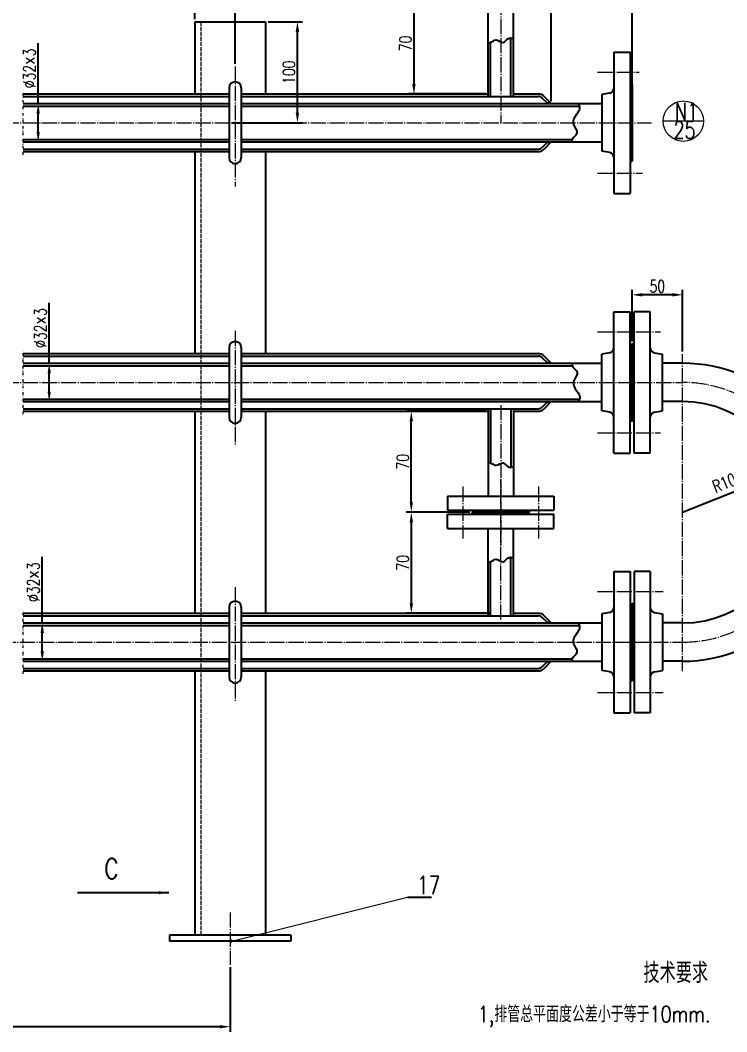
# Model space of a CAD drawing. Header units: millimetres. Extents: x -942 to 2422, y 1139 to 3515.
# Drawn here: x 539 to 1238, y 1973 to 2974 of the extents above; entities that cross this region are included whole.
import ezdxf
from ezdxf.enums import TextEntityAlignment as Align

# ---------------------------------------------------------------- set-up
doc = ezdxf.new("R2010")
doc.units = ezdxf.units.MM
doc.header["$LTSCALE"] = 10
doc.header["$MEASUREMENT"] = 0
for name, pattern in [('DASHED', [0.5, 0.4, -0.1]), ('DIVIDE2', [0.625, 0.25, -0.125, 0, -0.125, 0, -0.125]), ('MYCENTER', [3.4, 1.5, -0.15, 0.1, -0.15, 1.5]), ('MYJX', [3.65, 1.5, -0.15, 0.1, -0.15, 0.1, -0.15, 1.5])]:
    doc.linetypes.add(name, pattern=pattern)
doc.layers.get('0').update_dxf_attribs({"linetype": 'CONTINUOUS', "lineweight": 25})
doc.layers.get('Defpoints').update_dxf_attribs({"linetype": 'CONTINUOUS', "lineweight": 5})
for name, color, linetype, lineweight in [('1', 7, 'CONTINUOUS', 25), ('2', 2, 'CONTINUOUS', 5), ('3', 3, 'MYCENTER', 5), ('4', 1, 'DASHED', 5), ('5', 6, 'MYJX', 5), ('6', 4, 'CONTINUOUS', 5)]:
    doc.layers.add(name, color=color, linetype=linetype, lineweight=lineweight)
doc.styles.add('HZTXT', font='txt.shx', dxfattribs={"width": 0.75, "height": 12, "bigfont": 'hztxt.shx'})
doc.styles.get("Standard").update_dxf_attribs({"font": 'txt.shx', "bigfont": 'bigfont.shx'})
doc.dimstyles.get("Standard").update_dxf_attribs({"dimtxt": 0.18, "dimasz": 0.18, "dimexe": 0.18, "dimexo": 0.0625, "dimgap": 0.09, "dimtad": 0, "dimtih": 1, "dimtoh": 1, "dimdec": 4, "dimzin": 0, "dimdsep": 46, "dimtxsty": 'Standard', "dimcen": 0.09, "dimadec": 0, "dimazin": 0, "dimtfac": 1, "dimtdec": 4, "dimtofl": 0, "dimtmove": 0, "dimatfit": 3, "dimfxl": 0, "dimtolj": 1, "dimtzin": 0, "dimarcsym": 0})

# ---------------------------------------------------------------- blocks, each defined once
blk = doc.blocks.new('*D29')
at = {"layer": '6', "color": 0, "lineweight": -2}
for p, q in [((215.2, 2037), (215.2, 1973.2)), ((746.4, 2037), (746.4, 1973.2)), ((736.4, 1978.2), (225.2, 1978.2))]:
    blk.add_line(p, q, dxfattribs=at)
at = {"layer": '6', "color": 0}
for points in [[(225.2, 1979.8), (225.2, 1976.5), (215.2, 1978.2)], [(736.4, 1979.8), (736.4, 1976.5), (746.4, 1978.2)]]:
    blk.add_solid(points, dxfattribs=at)
at = {"layer": 'Defpoints', "color": 0}
for p in [(215.2, 2039.5), (746.4, 2039.5), (215.2, 1978.2)]:
    blk.add_point(p, dxfattribs=at)
at = {"layer": '6', "color": 0, "insert": (480.8, 1986.6), "char_height": 12, "attachment_point": 5, "style": 'HZTXT'}
blk.add_mtext('\\A1;2200', dxfattribs=at)
blk = doc.blocks.new('*D30')
at = {"layer": '6', "color": 0, "lineweight": -2}
for p, q in [((556.5, 2891.8), (556.5, 2951.6)), ((544, 2891.8), (561.5, 2891.8)), ((556.5, 2863.8), (556.5, 2881.8)), ((544, 2853.8), (561.5, 2853.8))]:
    blk.add_line(p, q, dxfattribs=at)
at = {"layer": '6', "color": 0}
for points in [[(554.8, 2881.8), (558.1, 2881.8), (556.5, 2891.8)], [(554.8, 2863.8), (558.1, 2863.8), (556.5, 2853.8)]]:
    blk.add_solid(points, dxfattribs=at)
at = {"layer": 'Defpoints', "color": 0}
for p in [(541.5, 2891.8), (556.5, 2891.8), (541.5, 2853.8)]:
    blk.add_point(p, dxfattribs=at)
at = {"layer": '6', "color": 0, "insert": (547.8, 2926.7), "char_height": 12, "attachment_point": 5, "rotation": 90, "style": 'HZTXT'}
blk.add_mtext('\\A1;%%c32×3', dxfattribs=at)
blk = doc.blocks.new('*D32')
at = {"layer": '6', "color": 0, "lineweight": -2}
for p, q in [((567.4, 2634.8), (567.4, 2694.6)), ((544, 2634.8), (572.4, 2634.8)), ((567.4, 2606.8), (567.4, 2624.8)), ((544, 2596.8), (572.4, 2596.8))]:
    blk.add_line(p, q, dxfattribs=at)
at = {"layer": '6', "color": 0}
for points in [[(565.7, 2624.8), (569, 2624.8), (567.4, 2634.8)], [(565.7, 2606.8), (569, 2606.8), (567.4, 2596.8)]]:
    blk.add_solid(points, dxfattribs=at)
at = {"layer": 'Defpoints', "color": 0}
for p in [(541.5, 2634.8), (541.5, 2596.8), (567.4, 2596.8)]:
    blk.add_point(p, dxfattribs=at)
at = {"layer": '6', "color": 0, "insert": (558.7, 2669.7), "char_height": 12, "attachment_point": 5, "rotation": 90, "style": 'HZTXT'}
blk.add_mtext('\\A1;%%c32×3', dxfattribs=at)
blk = doc.blocks.new('*D34')
at = {"layer": '6', "color": 0, "lineweight": -2}
for p, q in [((560.5, 2377.8), (560.5, 2443.1)), ((544, 2377.8), (565.5, 2377.8)), ((560.5, 2349.8), (560.5, 2367.8)), ((544, 2339.8), (565.5, 2339.8))]:
    blk.add_line(p, q, dxfattribs=at)
at = {"layer": '6', "color": 0}
for points in [[(558.8, 2367.8), (562.2, 2367.8), (560.5, 2377.8)], [(558.8, 2349.8), (562.2, 2349.8), (560.5, 2339.8)]]:
    blk.add_solid(points, dxfattribs=at)
at = {"layer": 'Defpoints', "color": 0}
for p in [(541.5, 2377.8), (560.5, 2377.8), (541.5, 2339.8)]:
    blk.add_point(p, dxfattribs=at)
at = {"layer": '6', "color": 0, "insert": (551.8, 2418.2), "char_height": 12, "attachment_point": 5, "rotation": 90, "style": 'HZTXT'}
blk.add_mtext('\\A1;%%c32×3', dxfattribs=at)
blk = doc.blocks.new('*D38')
at = {"layer": '6', "color": 0, "lineweight": -2}
for p, q in [((711.4, 2975.3), (711.4, 3010.8)), ((741.4, 3005.8), (721.4, 3005.8)), ((751.4, 2931), (751.4, 3010.8))]:
    blk.add_line(p, q, dxfattribs=at)
at = {"layer": '6', "color": 0}
for points in [[(721.4, 3007.4), (721.4, 3004.1), (711.4, 3005.8)], [(741.4, 3007.4), (741.4, 3004.1), (751.4, 3005.8)]]:
    blk.add_solid(points, dxfattribs=at)
at = {"layer": 'Defpoints', "color": 0}
for p in [(711.4, 3005.8), (711.4, 2972.8), (751.4, 2928.5)]:
    blk.add_point(p, dxfattribs=at)
at = {"layer": '6', "color": 0, "insert": (731.4, 3014.2), "char_height": 12, "attachment_point": 5, "style": 'HZTXT'}
blk.add_mtext('\\A1;40', dxfattribs=at)
blk = doc.blocks.new('*D39')
at = {"layer": '6', "color": 0, "lineweight": -2}
for p, q in [((783.9, 2972.8), (818, 2972.8)), ((813, 2882.8), (813, 2962.8)), ((747.9, 2872.8), (818, 2872.8))]:
    blk.add_line(p, q, dxfattribs=at)
at = {"layer": '6', "color": 0}
for points in [[(811.3, 2962.8), (814.7, 2962.8), (813, 2972.8)], [(811.3, 2882.8), (814.7, 2882.8), (813, 2872.8)]]:
    blk.add_solid(points, dxfattribs=at)
at = {"layer": 'Defpoints', "color": 0}
for p in [(781.4, 2972.8), (813, 2972.8), (745.4, 2872.8)]:
    blk.add_point(p, dxfattribs=at)
at = {"layer": '6', "color": 0, "insert": (804.6, 2922.8), "char_height": 12, "attachment_point": 5, "rotation": 90, "style": 'HZTXT'}
blk.add_mtext('\\A1;100', dxfattribs=at)
blk = doc.blocks.new('*D40')
at = {"layer": '6', "color": 0, "lineweight": -2}
for p, q in [((1011.7, 3001.3), (923.3, 3001.3)), ((928.3, 2991.3), (928.3, 2911.3)), ((999.2, 2901.3), (923.3, 2901.3))]:
    blk.add_line(p, q, dxfattribs=at)
at = {"layer": '6', "color": 0}
for points in [[(926.6, 2991.3), (930, 2991.3), (928.3, 3001.3)], [(926.6, 2911.3), (930, 2911.3), (928.3, 2901.3)]]:
    blk.add_solid(points, dxfattribs=at)
at = {"layer": 'Defpoints', "color": 0}
for p in [(1014.2, 3001.3), (928.3, 2901.3), (1001.7, 2901.3)]:
    blk.add_point(p, dxfattribs=at)
at = {"layer": '6', "color": 0, "insert": (919.9, 2951.3), "char_height": 12, "attachment_point": 5, "rotation": 90, "style": 'HZTXT'}
blk.add_mtext('\\A1;70', dxfattribs=at)
blk = doc.blocks.new('*D41')
at = {"layer": '6', "color": 0, "lineweight": -2}
for p, q in [((999.2, 2587.3), (920.7, 2587.3)), ((925.7, 2497.3), (925.7, 2577.3)), ((983.7, 2487.3), (920.7, 2487.3))]:
    blk.add_line(p, q, dxfattribs=at)
at = {"layer": '6', "color": 0}
for points in [[(924.1, 2577.3), (927.4, 2577.3), (925.7, 2587.3)], [(924.1, 2497.3), (927.4, 2497.3), (925.7, 2487.3)]]:
    blk.add_solid(points, dxfattribs=at)
at = {"layer": 'Defpoints', "color": 0}
for p in [(925.7, 2587.3), (1001.7, 2587.3), (986.2, 2487.3)]:
    blk.add_point(p, dxfattribs=at)
at = {"layer": '6', "color": 0, "insert": (917.3, 2537.3), "char_height": 12, "attachment_point": 5, "rotation": 90, "style": 'HZTXT'}
blk.add_mtext('\\A1;70', dxfattribs=at)
blk = doc.blocks.new('*D42')
at = {"layer": '6', "color": 0, "lineweight": -2}
for p, q in [((923.2, 2487.3), (920.7, 2487.3)), ((925.7, 2477.3), (925.7, 2397.3)), ((1004.2, 2387.3), (920.7, 2387.3))]:
    blk.add_line(p, q, dxfattribs=at)
at = {"layer": '6', "color": 0}
for points in [[(924.1, 2477.3), (927.4, 2477.3), (925.7, 2487.3)], [(924.1, 2397.3), (927.4, 2397.3), (925.7, 2387.3)]]:
    blk.add_solid(points, dxfattribs=at)
at = {"layer": 'Defpoints', "color": 0}
for p in [(925.7, 2487.3), (925.7, 2387.3), (1006.7, 2387.3)]:
    blk.add_point(p, dxfattribs=at)
at = {"layer": '6', "color": 0, "insert": (917.3, 2437.3), "char_height": 12, "attachment_point": 5, "rotation": 90, "style": 'HZTXT'}
blk.add_mtext('\\A1;70', dxfattribs=at)
blk = doc.blocks.new('*D43')
at = {"layer": '6', "color": 0, "lineweight": -2}
blk.add_line((1194.2, 2487.3), (1304.3, 2531.3), dxfattribs=at)
at = {"layer": '6', "color": 0}
blk.add_solid([(1303.6, 2532.9), (1304.9, 2529.8), (1313.5, 2535)], dxfattribs=at)
at = {"layer": 'Defpoints', "color": 0}
for p in [(1313.5, 2535), (1194.2, 2487.3)]:
    blk.add_point(p, dxfattribs=at)
at = {"layer": '6', "color": 0, "insert": (1239, 2517.8), "char_height": 12, "attachment_point": 5, "rotation": 21.8135, "style": 'HZTXT'}
blk.add_mtext('\\A1;R100', dxfattribs=at)
blk = doc.blocks.new('*D44')
at = {"layer": '6', "color": 0, "lineweight": -2}
for p, q in [((1064.2, 2894.3), (1064.2, 3045.6)), ((1144.2, 2875.3), (1144.2, 3045.6)), ((1134.2, 3040.6), (1074.2, 3040.6))]:
    blk.add_line(p, q, dxfattribs=at)
at = {"layer": '6', "color": 0}
for points in [[(1074.2, 3042.3), (1074.2, 3039), (1064.2, 3040.6)], [(1134.2, 3042.3), (1134.2, 3039), (1144.2, 3040.6)]]:
    blk.add_solid(points, dxfattribs=at)
at = {"layer": 'Defpoints', "color": 0}
for p in [(1064.2, 3040.6), (1064.2, 2891.8), (1144.2, 2872.8)]:
    blk.add_point(p, dxfattribs=at)
at = {"layer": '6', "color": 0, "insert": (1104.2, 3049), "char_height": 12, "attachment_point": 5, "style": 'HZTXT'}
blk.add_mtext('\\A1;80', dxfattribs=at)
blk = doc.blocks.new('*D48')
at = {"layer": '6', "color": 0, "lineweight": -2}
for p, q in [((-130.8, 2913.3), (-130.8, 3130.8)), ((-120.8, 3125.8), (1134.2, 3125.8)), ((1144.2, 3048.1), (1144.2, 3130.8))]:
    blk.add_line(p, q, dxfattribs=at)
at = {"layer": '6', "color": 0}
for points in [[(-120.8, 3127.5), (-120.8, 3124.1), (-130.8, 3125.8)], [(1134.2, 3127.5), (1134.2, 3124.1), (1144.2, 3125.8)]]:
    blk.add_solid(points, dxfattribs=at)
at = {"layer": 'Defpoints', "color": 0}
for p in [(1144.2, 3125.8), (1144.2, 3045.6), (-130.8, 2910.8)]:
    blk.add_point(p, dxfattribs=at)
at = {"layer": '6', "color": 0, "insert": (506.7, 3134.2), "char_height": 12, "attachment_point": 5, "style": 'HZTXT'}
blk.add_mtext('\\A1;3000', dxfattribs=at)
blk = doc.blocks.new('*D49')
at = {"layer": '6', "color": 0, "lineweight": -2}
for p, q in [((1144.2, 2656.3), (1144.2, 2707.5)), ((1194.2, 2646.3), (1194.2, 2707.5)), ((1184.2, 2702.5), (1154.2, 2702.5))]:
    blk.add_line(p, q, dxfattribs=at)
at = {"layer": '6', "color": 0}
for points in [[(1154.2, 2704.2), (1154.2, 2700.9), (1144.2, 2702.5)], [(1184.2, 2704.2), (1184.2, 2700.9), (1194.2, 2702.5)]]:
    blk.add_solid(points, dxfattribs=at)
at = {"layer": 'Defpoints', "color": 0}
for p in [(1144.2, 2702.5), (1144.2, 2653.8), (1194.2, 2643.8)]:
    blk.add_point(p, dxfattribs=at)
at = {"layer": '6', "color": 0, "insert": (1169.2, 2710.9), "char_height": 12, "attachment_point": 5, "style": 'HZTXT'}
blk.add_mtext('\\A1;50', dxfattribs=at)

msp = doc.modelspace()

# ---------------------------------------------------------------- hatches: boundary and pattern name
at = {"layer": '6'}
h = msp.add_hatch(color=256, dxfattribs=at)
h.paths.add_polyline_path([(1062.5, 2893.5), (1060.7, 2891.8), (1064.2, 2891.8)])
h.paths.add_polyline_path([(1064.2, 2853.8), (1060.7, 2853.8), (1062.5, 2852)])
h = msp.add_hatch(color=256, dxfattribs=at)
h.paths.add_polyline_path([(1062.5, 2636.5), (1060.7, 2634.8), (1064.2, 2634.8)])
h.paths.add_polyline_path([(1064.2, 2596.8), (1060.7, 2596.8), (1062.5, 2595)])
h = msp.add_hatch(color=256, dxfattribs=at)
h.paths.add_polyline_path([(1062.5, 2379.5), (1060.7, 2377.8), (1064.2, 2377.8)])
h.paths.add_polyline_path([(1064.2, 2339.8), (1060.7, 2339.8), (1062.5, 2338)])

# ---------------------------------------------------------------- linework, layer by layer
for p, q in [((1001.7, 2898.8), (1001.7, 2985.3)), ((1026.7, 2898.8), (1026.7, 2985.3)), ((711.4, 2972.8), (711.4, 2901.3)), ((781.4, 2972.8), (781.4, 2901.3)), ((1024.2, 2898.8), (1024.2, 2956.8)), ((1004.2, 2898.8), (1004.2, 2952.4)), ((1126.2, 2942.8), (1126.2, 2802.8)), ((1126.2, 2942.8), (1142.2, 2942.8)), ((1142.2, 2942.8), (1142.2, 2802.8)), ((745.4, 2907.3), (745.4, 2838.3)), ((757.4, 2907.3), (757.4, 2838.3)), ((1142.2, 2910.8), (1144.2, 2910.8)), ((1144.2, 2910.8), (1144.2, 2834.8)), ((1144.2, 2910.8), (1144.2, 2834.8)), ((541.5, 2901.3), (745.4, 2901.3)), ((541.5, 2898.8), (745.4, 2898.8)), ((757.4, 2901.3), (1001.7, 2901.3)), ((757.4, 2898.8), (1051.6, 2898.8)), ((1026.7, 2901.3), (1051.6, 2901.3)), ((1060.7, 2891.8), (1055.2, 2897.3)), ((1064.2, 2891.8), (1056.9, 2899.1)), ((1060.7, 2891.8), (1062.5, 2893.5)), ((1122.1, 2902.1), (1114.2, 2900.8)), ((1114.2, 2900.8), (1114.2, 2844.8)), ((541.5, 2891.8), (745.4, 2891.8)), ((541.5, 2889.3), (745.4, 2889.3)), ((757.4, 2891.8), (1114.2, 2891.8)), ((757.4, 2889.3), (1092.2, 2889.3)), ((541.5, 2856.3), (745.4, 2856.3)), ((541.5, 2853.8), (745.4, 2853.8)), ((757.4, 2856.3), (1084.9, 2856.3)), ((757.4, 2853.8), (1114.2, 2853.8)), ((1060.7, 2853.8), (1055.2, 2848.2)), ((1064.2, 2853.8), (1056.9, 2846.5)), ((1060.7, 2853.8), (1062.5, 2852)), ((541.5, 2846.8), (745.4, 2846.8)), ((541.5, 2844.3), (745.4, 2844.3)), ((711.4, 2844.3), (711.4, 2644.3)), ((757.4, 2846.8), (1051.6, 2846.8)), ((757.4, 2844.3), (1051.6, 2844.3)), ((781.4, 2844.3), (781.4, 2644.3)), ((1122.1, 2843.5), (1114.2, 2844.8)), ((1142.2, 2834.8), (1144.2, 2834.8)), ((1126.2, 2802.8), (1142.2, 2802.8)), ((1126.2, 2545.8), (1126.2, 2685.8)), ((1126.2, 2685.8), (1142.2, 2685.8)), ((1142.2, 2545.8), (1142.2, 2685.8)), ((1146.2, 2545.8), (1146.2, 2685.8)), ((1162.2, 2685.8), (1146.2, 2685.8)), ((1162.2, 2545.8), (1162.2, 2685.8)), ((1142.2, 2653.8), (1144.2, 2653.8)), ((1144.2, 2577.8), (1144.2, 2653.8)), ((1144.2, 2577.8), (1144.2, 2653.8)), ((1146.2, 2653.8), (1144.2, 2653.8)), ((541.5, 2644.3), (745.4, 2644.3)), ((745.4, 2650.3), (745.4, 2581.3)), ((757.4, 2650.3), (757.4, 2581.3)), ((757.4, 2644.3), (1051.6, 2644.3)), ((1122.1, 2645.1), (1114.2, 2643.8)), ((1114.2, 2587.8), (1114.2, 2643.8)), ((1166.4, 2645.1), (1174.2, 2643.8)), ((1174.2, 2587.8), (1174.2, 2643.8)), ((541.5, 2641.8), (745.4, 2641.8)), ((541.5, 2634.8), (745.4, 2634.8)), ((757.4, 2641.8), (1051.6, 2641.8)), ((757.4, 2634.8), (1114.2, 2634.8)), ((1060.7, 2634.8), (1055.2, 2640.3)), ((1064.2, 2634.8), (1056.9, 2642.1)), ((1060.7, 2634.8), (1062.5, 2636.5)), ((1194.2, 2634.8), (1174.2, 2634.8)), ((541.5, 2632.3), (745.4, 2632.3)), ((757.4, 2632.3), (1084.9, 2632.3)), ((541.5, 2599.3), (745.4, 2599.3)), ((541.5, 2596.8), (745.4, 2596.8)), ((757.4, 2599.3), (1092.2, 2599.3)), ((757.4, 2596.8), (1114.2, 2596.8)), ((1060.7, 2596.8), (1055.2, 2591.2)), ((1064.2, 2596.8), (1056.9, 2589.5)), ((1060.7, 2596.8), (1062.5, 2595)), ((1194.2, 2596.8), (1174.2, 2596.8)), ((541.5, 2589.8), (745.4, 2589.8)), ((541.5, 2587.3), (745.4, 2587.3)), ((711.4, 2587.3), (711.4, 2387.3)), ((757.4, 2589.8), (1051.6, 2589.8)), ((757.4, 2587.3), (1001.7, 2587.3)), ((781.4, 2587.3), (781.4, 2387.3)), ((1001.7, 2589.8), (1001.7, 2503.3)), ((1004.2, 2589.8), (1004.2, 2536.2)), ((1024.2, 2589.8), (1024.2, 2531.8)), ((1026.7, 2589.8), (1026.7, 2503.3)), ((1026.7, 2587.3), (1051.6, 2587.3)), ((1122.1, 2586.5), (1114.2, 2587.8)), ((1166.4, 2586.5), (1174.2, 2587.8)), ((1142.2, 2577.8), (1144.2, 2577.8)), ((1146.2, 2577.8), (1144.2, 2577.8)), ((1126.2, 2545.8), (1142.2, 2545.8)), ((1162.2, 2545.8), (1146.2, 2545.8)), ((961.7, 2503.3), (961.7, 2489.3)), ((961.7, 2503.3), (1066.7, 2503.3)), ((1066.7, 2503.3), (1066.7, 2489.3)), ((961.7, 2489.3), (1066.7, 2489.3)), ((961.7, 2485.3), (1066.7, 2485.3)), ((961.7, 2471.3), (961.7, 2485.3)), ((986.2, 2489.3), (986.2, 2487.3)), ((986.2, 2485.3), (986.2, 2487.3)), ((986.2, 2487.3), (1042.2, 2487.3)), ((986.2, 2487.3), (1042.2, 2487.3)), ((1042.2, 2489.3), (1042.2, 2487.3)), ((1042.2, 2485.3), (1042.2, 2487.3)), ((1066.7, 2471.3), (1066.7, 2485.3)), ((961.7, 2471.3), (1066.7, 2471.3)), ((1001.7, 2384.8), (1001.7, 2471.3)), ((1026.7, 2384.8), (1026.7, 2471.3)), ((1024.2, 2384.8), (1024.2, 2442.8)), ((1004.2, 2384.8), (1004.2, 2438.4)), ((1126.2, 2428.8), (1126.2, 2288.8)), ((1126.2, 2428.8), (1142.2, 2428.8)), ((1142.2, 2428.8), (1142.2, 2288.8)), ((1146.2, 2428.8), (1146.2, 2288.8)), ((1162.2, 2428.8), (1146.2, 2428.8)), ((1162.2, 2428.8), (1162.2, 2288.8)), ((745.4, 2393.3), (745.4, 2324.3)), ((757.4, 2393.3), (757.4, 2324.3)), ((1142.2, 2396.8), (1144.2, 2396.8)), ((1144.2, 2396.8), (1144.2, 2320.8)), ((1144.2, 2396.8), (1144.2, 2320.8)), ((1146.2, 2396.8), (1144.2, 2396.8)), ((541.5, 2387.3), (745.4, 2387.3)), ((541.5, 2384.8), (745.4, 2384.8)), ((757.4, 2387.3), (1001.7, 2387.3)), ((757.4, 2384.8), (1051.6, 2384.8)), ((1026.7, 2387.3), (1051.6, 2387.3)), ((1060.7, 2377.8), (1055.2, 2383.3)), ((1064.2, 2377.8), (1056.9, 2385.1)), ((1122.1, 2388.1), (1114.2, 2386.8)), ((1114.2, 2386.8), (1114.2, 2330.8)), ((1166.4, 2388.1), (1174.2, 2386.8)), ((1174.2, 2386.8), (1174.2, 2330.8)), ((541.5, 2377.8), (745.4, 2377.8)), ((541.5, 2375.3), (745.4, 2375.3)), ((757.4, 2377.8), (1114.2, 2377.8)), ((757.4, 2375.3), (1092.2, 2375.3)), ((1060.7, 2377.8), (1062.5, 2379.5)), ((1194.2, 2377.8), (1174.2, 2377.8)), ((541.5, 2342.3), (745.4, 2342.3)), ((541.5, 2339.8), (745.4, 2339.8)), ((541.5, 2332.8), (745.4, 2332.8)), ((757.4, 2342.3), (1084.9, 2342.3)), ((757.4, 2339.8), (1114.2, 2339.8)), ((757.4, 2332.8), (1051.6, 2332.8)), ((1060.7, 2339.8), (1055.2, 2334.2)), ((1064.2, 2339.8), (1056.9, 2332.5)), ((1060.7, 2339.8), (1062.5, 2338)), ((1194.2, 2339.8), (1174.2, 2339.8)), ((541.5, 2330.3), (745.4, 2330.3)), ((711.4, 2330.3), (711.4, 2068.9)), ((757.4, 2330.3), (1051.6, 2330.3)), ((781.4, 2330.3), (781.4, 2068.9)), ((1122.1, 2329.5), (1114.2, 2330.8)), ((1166.4, 2329.5), (1174.2, 2330.8)), ((1142.2, 2320.8), (1144.2, 2320.8)), ((1146.2, 2320.8), (1144.2, 2320.8)), ((1126.2, 2288.8), (1142.2, 2288.8)), ((1162.2, 2288.8), (1146.2, 2288.8)), ((806.4, 2068.9), (686.4, 2068.9)), ((686.4, 2068.9), (686.4, 2062.9)), ((806.4, 2062.9), (686.4, 2062.9)), ((806.4, 2068.9), (806.4, 2062.9))]:
    msp.add_line(p, q)
for centre, radius, start, end in [((751.4, 2907.3), 6, 0, 180), ((1121.2, 2907), 5, 279.4623, 0), ((1051.6, 2893.8), 7.5, 45, 90), ((1051.6, 2893.8), 5, 45, 90), ((1051.6, 2851.8), 5, 270, 315), ((1051.6, 2851.8), 7.5, 270, 315), ((1121.2, 2838.5), 5, 0, 80.5377), ((751.4, 2838.3), 6, 180, 0), ((751.4, 2650.3), 6, 0, 180), ((1051.6, 2636.8), 7.5, 45, 90), ((1121.2, 2650), 5, 279.4623, 0), ((1167.2, 2650), 5, 180, 260.5377), ((1051.6, 2636.8), 5, 45, 90), ((1194.2, 2487.3), 147.5, 270, 90), ((1194.2, 2487.3), 109.5, 270, 90), ((1051.6, 2594.8), 5, 270, 315), ((1051.6, 2594.8), 7.5, 270, 315), ((1121.2, 2581.5), 5, 0, 80.5377), ((1167.2, 2581.5), 5, 99.4623, 180), ((751.4, 2581.3), 6, 180, 0), ((751.4, 2393.3), 6, 0, 180), ((1121.2, 2393), 5, 279.4623, 0), ((1167.2, 2393), 5, 180, 260.5377), ((1051.6, 2379.8), 7.5, 45, 90), ((1051.6, 2379.8), 5, 45, 90), ((1051.6, 2337.8), 5, 270, 315), ((751.4, 2324.3), 6, 180, 0), ((1051.6, 2337.8), 7.5, 270, 315), ((1121.2, 2324.5), 5, 0, 80.5377), ((1167.2, 2324.5), 5, 99.4623, 180)]:
    msp.add_arc(centre, radius, start, end)
for points, knots in [([(1001.7, 2951.9), (1002.3, 2951.9), (1005, 2952.1), (1009.8, 2957.2), (1016.6, 2949.8), (1021.1, 2957.3), (1024.7, 2957), (1026.7, 2956.1)], [9.666076, 9.666076, 9.666076, 9.666076, 11.635762, 18.468771, 25.797926, 31.575021, 37.81748, 37.81748, 37.81748, 37.81748]), ([(1085.2, 2853.8), (1084.8, 2854.6), (1084.1, 2857.9), (1093.3, 2862.6), (1086.1, 2869.5), (1085.9, 2878.5), (1094.2, 2885.7), (1091.9, 2890.3), (1090.4, 2891.8)], [19.907716, 19.907716, 19.907716, 19.907716, 22.548005, 31.186542, 39.255288, 44.936119, 57.305447, 63.907076, 63.907076, 63.907076, 63.907076]), ([(1085.2, 2634.8), (1084.8, 2634), (1084.1, 2630.6), (1093.3, 2626), (1086.1, 2619), (1085.9, 2610.1), (1094.2, 2602.9), (1091.9, 2598.3), (1090.4, 2596.8)], [19.907716, 19.907716, 19.907716, 19.907716, 22.548005, 31.186542, 39.255288, 44.936119, 57.305447, 63.907076, 63.907076, 63.907076, 63.907076]), ([(1001.7, 2536.6), (1002.3, 2536.7), (1005, 2536.4), (1009.8, 2531.4), (1016.6, 2538.8), (1021.1, 2531.2), (1024.7, 2531.6), (1026.7, 2532.5)], [9.666076, 9.666076, 9.666076, 9.666076, 11.635762, 18.468771, 25.797926, 31.575021, 37.81748, 37.81748, 37.81748, 37.81748]), ([(1001.7, 2437.9), (1002.3, 2437.9), (1005, 2438.1), (1009.8, 2443.2), (1016.6, 2435.8), (1021.1, 2443.3), (1024.7, 2443), (1026.7, 2442.1)], [9.666076, 9.666076, 9.666076, 9.666076, 11.635762, 18.468771, 25.797926, 31.575021, 37.81748, 37.81748, 37.81748, 37.81748]), ([(1085.2, 2339.8), (1084.8, 2340.6), (1084.1, 2343.9), (1093.3, 2348.6), (1086.1, 2355.5), (1085.9, 2364.5), (1094.2, 2371.7), (1091.9, 2376.3), (1090.4, 2377.8)], [19.907716, 19.907716, 19.907716, 19.907716, 22.548005, 31.186542, 39.255288, 44.936119, 57.305447, 63.907076, 63.907076, 63.907076, 63.907076])]:
    msp.add_open_spline(points, degree=3, knots=knots)
at = {"layer": '1'}
for p, q in [((711.4, 2972.8), (781.4, 2972.8)), ((922, 2106.4), (945.7, 2106.4))]:
    msp.add_line(p, q, dxfattribs=at)
at = {"layer": '1', "const_width": 1.75}
msp.add_lwpolyline([(748.2, 2062.9, -1), (746.4, 2062.9, -1)], format="xyb", close=True, dxfattribs=at)
at = {"layer": '3'}
for p, q in [((1014.2, 3013.6), (1014.2, 2872.8)), ((751.4, 2928.5), (751.4, 2809.6)), ((1110, 2922.8), (1151.3, 2922.8)), ((-180.8, 2872.8), (1163.4, 2872.8)), ((1110, 2822.8), (1154.4, 2822.8)), ((751.4, 2666.8), (751.4, 2552.6)), ((1110, 2665.8), (1172.4, 2665.8)), ((1194.2, 2329.9), (1194.2, 2643.8)), ((-180.8, 2615.8), (1194.2, 2615.8)), ((1014.2, 2593.4), (1014.2, 2454.3)), ((1110, 2565.8), (1172.4, 2565.8)), ((1014.2, 2381.2), (1014.2, 2520.2)), ((976.7, 2512.7), (976.7, 2461.3)), ((1051.7, 2512.7), (1051.7, 2461.3)), ((751.4, 2413.1), (751.4, 2300.2)), ((1110, 2408.8), (1175.1, 2408.8)), ((-183.7, 2358.8), (1194.2, 2358.8)), ((1110, 2308.8), (1175.1, 2308.8)), ((746.4, 2091.2), (746.4, 2039.5))]:
    msp.add_line(p, q, dxfattribs=at)
msp.add_arc((1194.2, 2487.3), 128.5, 270, 90, dxfattribs=at)
at = {"layer": '4'}
msp.add_line((717.4, 2972.8), (717.4, 2068.9), dxfattribs=at)
at = {"layer": '5', "linetype": 'DIVIDE2'}
for p, q in [((541.5, 2841.2), (541.5, 2904.5)), ((541.5, 2584.3), (541.5, 2647.6)), ((541.5, 2327.3), (541.5, 2390.6))]:
    msp.add_line(p, q, dxfattribs=at)
at = {"layer": '6'}
for p, q in [((1214.9, 2874.4), (1174.9, 2874.4)), ((748.2, 2062.9), (922, 2106.4))]:
    msp.add_line(p, q, dxfattribs=at)
msp.add_circle((1194.9, 2874.4), 20, dxfattribs=at)

# ---------------------------------------------------------------- texts
at = {"layer": '2', "style": 'HZTXT', "width": 0.8}
msp.add_text('C', height=20, dxfattribs=at).set_placement((629, 2124.5), align=Align.CENTER)
at = {"layer": '2', "style": 'HZTXT'}
for s, height, width, p in [('17', 18, 0.75, (931.3, 2109.3)), ('技术要求', 20, 0.8, (1155.4, 2021.5)), ('1,排管总平面度公差小于等于10mm.', 16, 0.8, (991.4, 1982.6))]:
    msp.add_text(s, height=height, dxfattribs=dict(at, width=width)).set_placement(p)
at = {"layer": '6', "style": 'HZTXT', "width": 0.75}
for s, p in [('N1', (1186.6, 2875.5)), ('25', (1185.2, 2857.1))]:
    msp.add_text(s, height=17, dxfattribs=at).set_placement(p)

# ---------------------------------------------------------------- dimensions: what is measured, and where the dimension line sits
at = {"layer": '6'}
for base, p1, p2, text, picture, middle in [((1144.2, 3125.8), (-130.8, 2910.8), (1144.2, 3045.6), '3000', '*D48', (506.7, 3134.2)), ((215.2, 1978.2), (746.4, 2039.5), (215.2, 2039.5), '2200', '*D29', (480.8, 1986.6))]:
    dim = msp.add_linear_dim(base=base, p1=p1, p2=p2, text=text, dimstyle='Standard', override={"dimscale": 4, "dimtxt": 12, "dimasz": 2.5, "dimexe": 1.25, "dimexo": 0.625, "dimgap": 0.6, "dimtad": 1, "dimtih": 0, "dimtoh": 0, "dimdec": 0, "dimtxsty": 'HZTXT', "dimcen": 2.5, "dimtdec": 0, "dimtmove": 2}, dxfattribs=at)
    dim.commit()
    dim.dimension.update_dxf_attribs({"geometry": picture, "text_midpoint": middle})
for base, p1, p2, picture, middle in [((1064.2, 3040.6), (1144.2, 2872.8), (1064.2, 2891.8), '*D44', (1104.2, 3049)), ((711.4, 3005.8), (751.4, 2928.5), (711.4, 2972.8), '*D38', (731.4, 3014.2)), ((1144.2, 2702.5), (1194.2, 2643.8), (1144.2, 2653.8), '*D49', (1169.2, 2710.9))]:
    dim = msp.add_linear_dim(base=base, p1=p1, p2=p2, dimstyle='Standard', override={"dimscale": 4, "dimtxt": 12, "dimasz": 2.5, "dimexe": 1.25, "dimexo": 0.625, "dimgap": 0.6, "dimtad": 1, "dimtih": 0, "dimtoh": 0, "dimdec": 0, "dimtxsty": 'HZTXT', "dimcen": 2.5, "dimtdec": 0, "dimtmove": 2}, dxfattribs=at)
    dim.commit()
    dim.dimension.update_dxf_attribs({"geometry": picture, "text_midpoint": middle})
for base, p1, p2, picture, middle in [((928.3, 2901.3), (1014.2, 3001.3), (1001.7, 2901.3), '*D40', (919.9, 2951.3)), ((925.7, 2587.3), (986.2, 2487.3), (1001.7, 2587.3), '*D41', (917.3, 2537.3)), ((925.7, 2387.3), (925.7, 2487.3), (1006.7, 2387.3), '*D42', (917.3, 2437.3))]:
    dim = msp.add_linear_dim(base=base, p1=p1, p2=p2, angle=90, text='70', dimstyle='Standard', override={"dimscale": 4, "dimtxt": 12, "dimasz": 2.5, "dimexe": 1.25, "dimexo": 0.625, "dimgap": 0.6, "dimtad": 1, "dimtih": 0, "dimtoh": 0, "dimdec": 0, "dimtxsty": 'HZTXT', "dimcen": 2.5, "dimtdec": 0, "dimtmove": 2}, dxfattribs=at)
    dim.commit()
    dim.dimension.update_dxf_attribs({"geometry": picture, "text_midpoint": middle})
dim = msp.add_linear_dim(base=(813, 2972.8), p1=(745.4, 2872.8), p2=(781.4, 2972.8), angle=90, dimstyle='Standard', override={"dimscale": 4, "dimtxt": 12, "dimasz": 2.5, "dimexe": 1.25, "dimexo": 0.625, "dimgap": 0.6, "dimtad": 1, "dimtih": 0, "dimtoh": 0, "dimdec": 0, "dimtxsty": 'HZTXT', "dimcen": 2.5, "dimtdec": 0, "dimtmove": 2}, dxfattribs=at)
dim.commit()
dim.dimension.update_dxf_attribs({"geometry": '*D39', "text_midpoint": (804.6, 2922.8)})
for base, p1, p2, picture, middle in [((556.5, 2891.8), (541.5, 2853.8), (541.5, 2891.8), '*D30', (556.5, 2926.7)), ((567.4, 2596.8), (541.5, 2634.8), (541.5, 2596.8), '*D32', (567.4, 2669.7)), ((560.5, 2377.8), (541.5, 2339.8), (541.5, 2377.8), '*D34', (560.5, 2418.2))]:
    dim = msp.add_linear_dim(base=base, p1=p1, p2=p2, angle=90, text='%%c32×3', dimstyle='Standard', override={"dimscale": 4, "dimtxt": 12, "dimasz": 2.5, "dimexe": 1.25, "dimexo": 0.625, "dimgap": 0.6, "dimtad": 1, "dimtih": 0, "dimtoh": 0, "dimdec": 0, "dimtxsty": 'HZTXT', "dimcen": 2.5, "dimtdec": 0}, dxfattribs=at)
    dim.commit()
    dim.dimension.update_dxf_attribs({"geometry": picture, "text_midpoint": middle, "dimtype": 160})
dim = msp.add_radius_dim(center=(1194.2, 2487.3), mpoint=(1313.5, 2535), text='R100', dimstyle='Standard', override={"dimscale": 4, "dimtxt": 12, "dimasz": 2.5, "dimexe": 1.25, "dimexo": 0.625, "dimgap": 0.6, "dimtad": 1, "dimtih": 0, "dimtoh": 0, "dimdec": 0, "dimtxsty": 'HZTXT', "dimcen": 2.5, "dimtdec": 0, "dimtmove": 2}, dxfattribs=at)
dim.commit()
dim.dimension.update_dxf_attribs({"geometry": '*D43', "text_midpoint": (1239, 2517.8), "dimtype": 164})

# ---------------------------------------------------------------- leaders
msp.add_leader([(685.6, 2110.8), (595.3, 2110.8)], dimstyle='Standard', override={"dimscale": 4, "dimtxt": 12, "dimasz": 2.5, "dimexe": 1.25, "dimexo": 0.625, "dimgap": 0.6, "dimtad": 0, "dimtih": 0, "dimtoh": 0, "dimdec": 0, "dimtxsty": 'HZTXT', "dimcen": 2.5, "dimtdec": 0, "dimtmove": 2}, dxfattribs=at)

doc.saveas('drawing.dxf')
